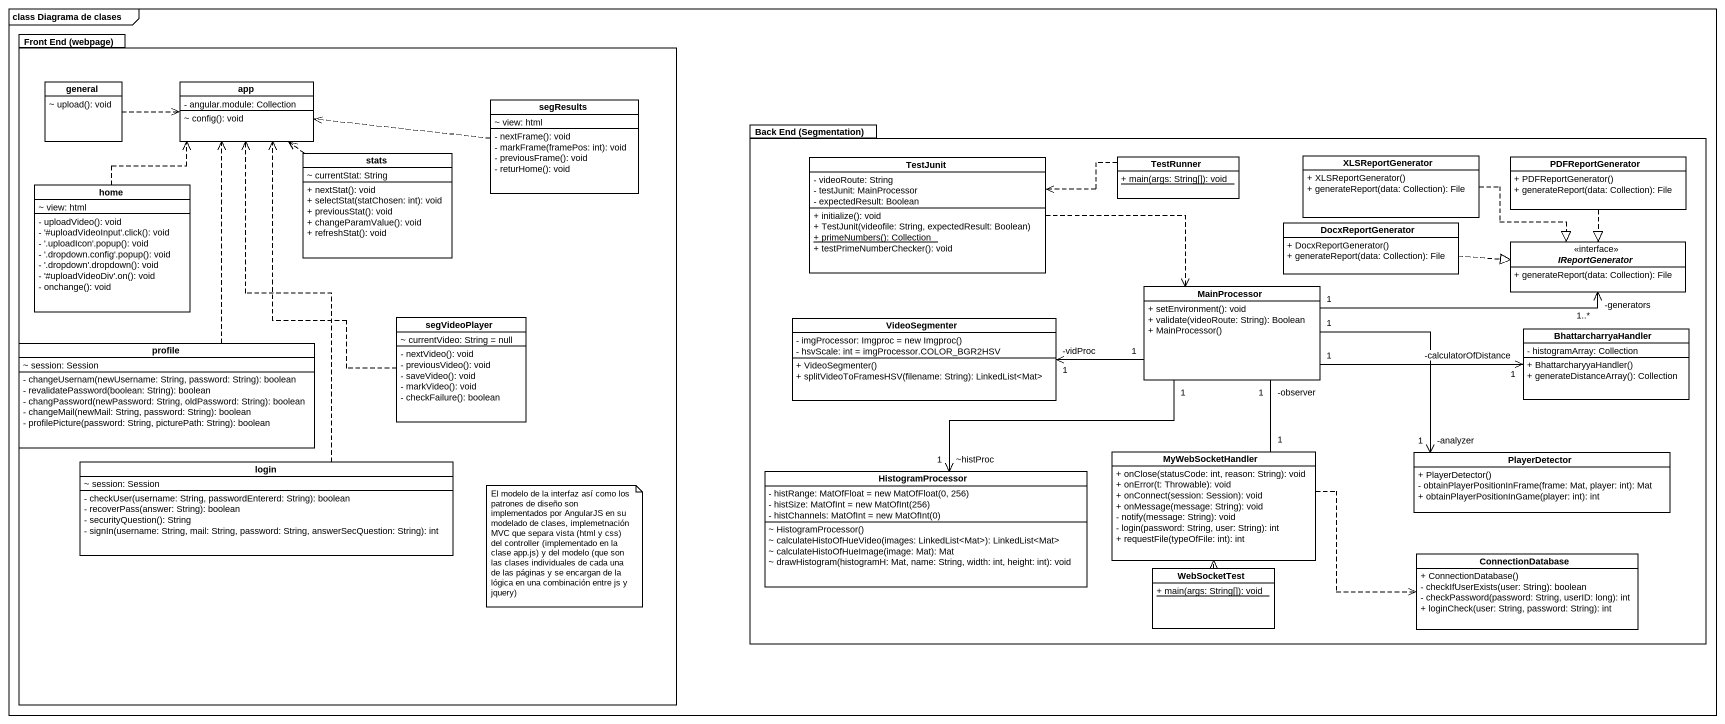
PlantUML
@startuml
mainframe class Diagrama de clases
hide circle
hide empty members
skinparam classAttributeIconSize 0
package "Front End (webpage)" as Front_End_webpage {
  class general {
    ~ upload(): void
  }
  class app {
    - angular.module: Collection
    ~ config(): void
  }
  class segResults {
    ~ view: html
    - nextFrame(): void
    - markFrame(framePos: int): void
    - previousFrame(): void
    - returHome(): void
  }
  class stats {
    ~ currentStat: String
    + nextStat(): void
    + selectStat(statChosen: int): void
    + previousStat(): void
    + changeParamValue(): void
    + refreshStat(): void
  }
  class home {
    ~ view: html
    - uploadVideo(): void
    - '#uploadVideoInput'.click(): void
    - '.uploadIcon'.popup(): void
    - '.dropdown.config'.popup(): void
    - '.dropdown'.dropdown(): void
    - '#uploadVideoDiv'.on(): void
    - onchange(): void
  }
  class segVideoPlayer {
    ~ currentVideo: String = null
    - nextVideo(): void
    - previousVideo(): void
    - saveVideo(): void
    - markVideo(): void
    - checkFailure(): boolean
  }
  class profile {
    ~ session: Session
    - changeUsernam(newUsername: String, password: String): boolean
    - revalidatePassword(boolean: String): boolean
    - changPassword(newPassword: String, oldPassword: String): boolean
    - changeMail(newMail: String, password: String): boolean
    - profilePicture(password: String, picturePath: String): boolean
  }
  class login {
    ~ session: Session
    - checkUser(username: String, passwordEntererd: String): boolean
    - recoverPass(answer: String): boolean
    - securityQuestion(): String
    - signIn(username: String, mail: String, password: String, answerSecQuestion: String): int
  }
}
package "Back End (Segmentation)" as Back_End_Segmentation {
  class TestJunit {
    - videoRoute: String
    - testJunit: MainProcessor
    - expectedResult: Boolean
    + initialize(): void
    + TestJunit(videofile: String, expectedResult: Boolean)
    {static} + primeNumbers(): Collection
    + testPrimeNumberChecker(): void
  }
  class TestRunner {
    {static} + main(args: String[]): void
  }
  class XLSReportGenerator {
    + XLSReportGenerator()
    + generateReport(data: Collection): File
  }
  class PDFReportGenerator {
    + PDFReportGenerator()
    + generateReport(data: Collection): File
  }
  class DocxReportGenerator {
    + DocxReportGenerator()
    + generateReport(data: Collection): File
  }
  interface IReportGenerator {
    + generateReport(data: Collection): File
  }
  class MainProcessor {
    + setEnvironment(): void
    + validate(videoRoute: String): Boolean
    + MainProcessor()
  }
  class VideoSegmenter {
    {field} - imgProcessor: Imgproc = new Imgproc()
    - hsvScale: int = imgProcessor.COLOR_BGR2HSV
    + VideoSegmenter()
    + splitVideoToFramesHSV(filename: String): LinkedList<Mat>
  }
  class BhattarcharryaHandler {
    - histogramArray: Collection
    + BhattarcharyyaHandler()
    + generateDistanceArray(): Collection
  }
  class HistogramProcessor {
    {field} - histRange: MatOfFloat = new MatOfFloat(0, 256)
    {field} - histSize: MatOfInt = new MatOfInt(256)
    {field} - histChannels: MatOfInt = new MatOfInt(0)
    ~ HistogramProcessor()
    ~ calculateHistoOfHueVideo(images: LinkedList<Mat>): LinkedList<Mat>
    ~ calculateHistoOfHueImage(image: Mat): Mat
    ~ drawHistogram(histogramH: Mat, name: String, width: int, height: int): void
  }
  class MyWebSocketHandler {
    + onClose(statusCode: int, reason: String): void
    + onError(t: Throwable): void
    + onConnect(session: Session): void
    + onMessage(message: String): void
    - notify(message: String): void
    - login(password: String, user: String): int
    + requestFile(typeOfFile: int): int
  }
  class PlayerDetector {
    + PlayerDetector()
    - obtainPlayerPositionInFrame(frame: Mat, player: int): Mat
    + obtainPlayerPositionInGame(player: int): int
  }
  class ConnectionDatabase {
    + ConnectionDatabase()
    - checkIfUserExists(user: String): boolean
    - checkPassword(password: String, userID: long): int
    + loginCheck(user: String, password: String): int
  }
  class WebSocketTest {
    {static} + main(args: String[]): void
  }
}
general .right.> app
segResults .left.> app
stats .up.> app
TestJunit .right.> MainProcessor
TestRunner .left.> TestJunit
XLSReportGenerator .right.|> IReportGenerator
PDFReportGenerator ..|> IReportGenerator
home .up.> app
DocxReportGenerator .right.|> IReportGenerator
MainProcessor "1" -right-> "-generators\n1..*" IReportGenerator
MainProcessor "1" -left-> "-vidProc\n1" VideoSegmenter
MainProcessor "1" -right-> "-calculatorOfDistance\n1" BhattarcharryaHandler
MainProcessor "1" --> "~histProc\n1" HistogramProcessor
MainProcessor "1" -right-> "-analyzer\n1" PlayerDetector
segVideoPlayer .up.> app
profile .up.> app
login .up.> app
MyWebSocketHandler "1" -up- "-observer\n1" MainProcessor
MyWebSocketHandler .right.> ConnectionDatabase
WebSocketTest .up.> MyWebSocketHandler
note as N1
  El modelo de la interfaz así como los patrones de diseño son implementados por AngularJS en su modelado de clases, implemetnación MVC que separa vista (html y css) del controller (implementado en la clase app.js) y del modelo (que son las clases individuales de cada una de las páginas y se encargan de la lógica en una combinación entre js y jquery)
end note
@enduml
